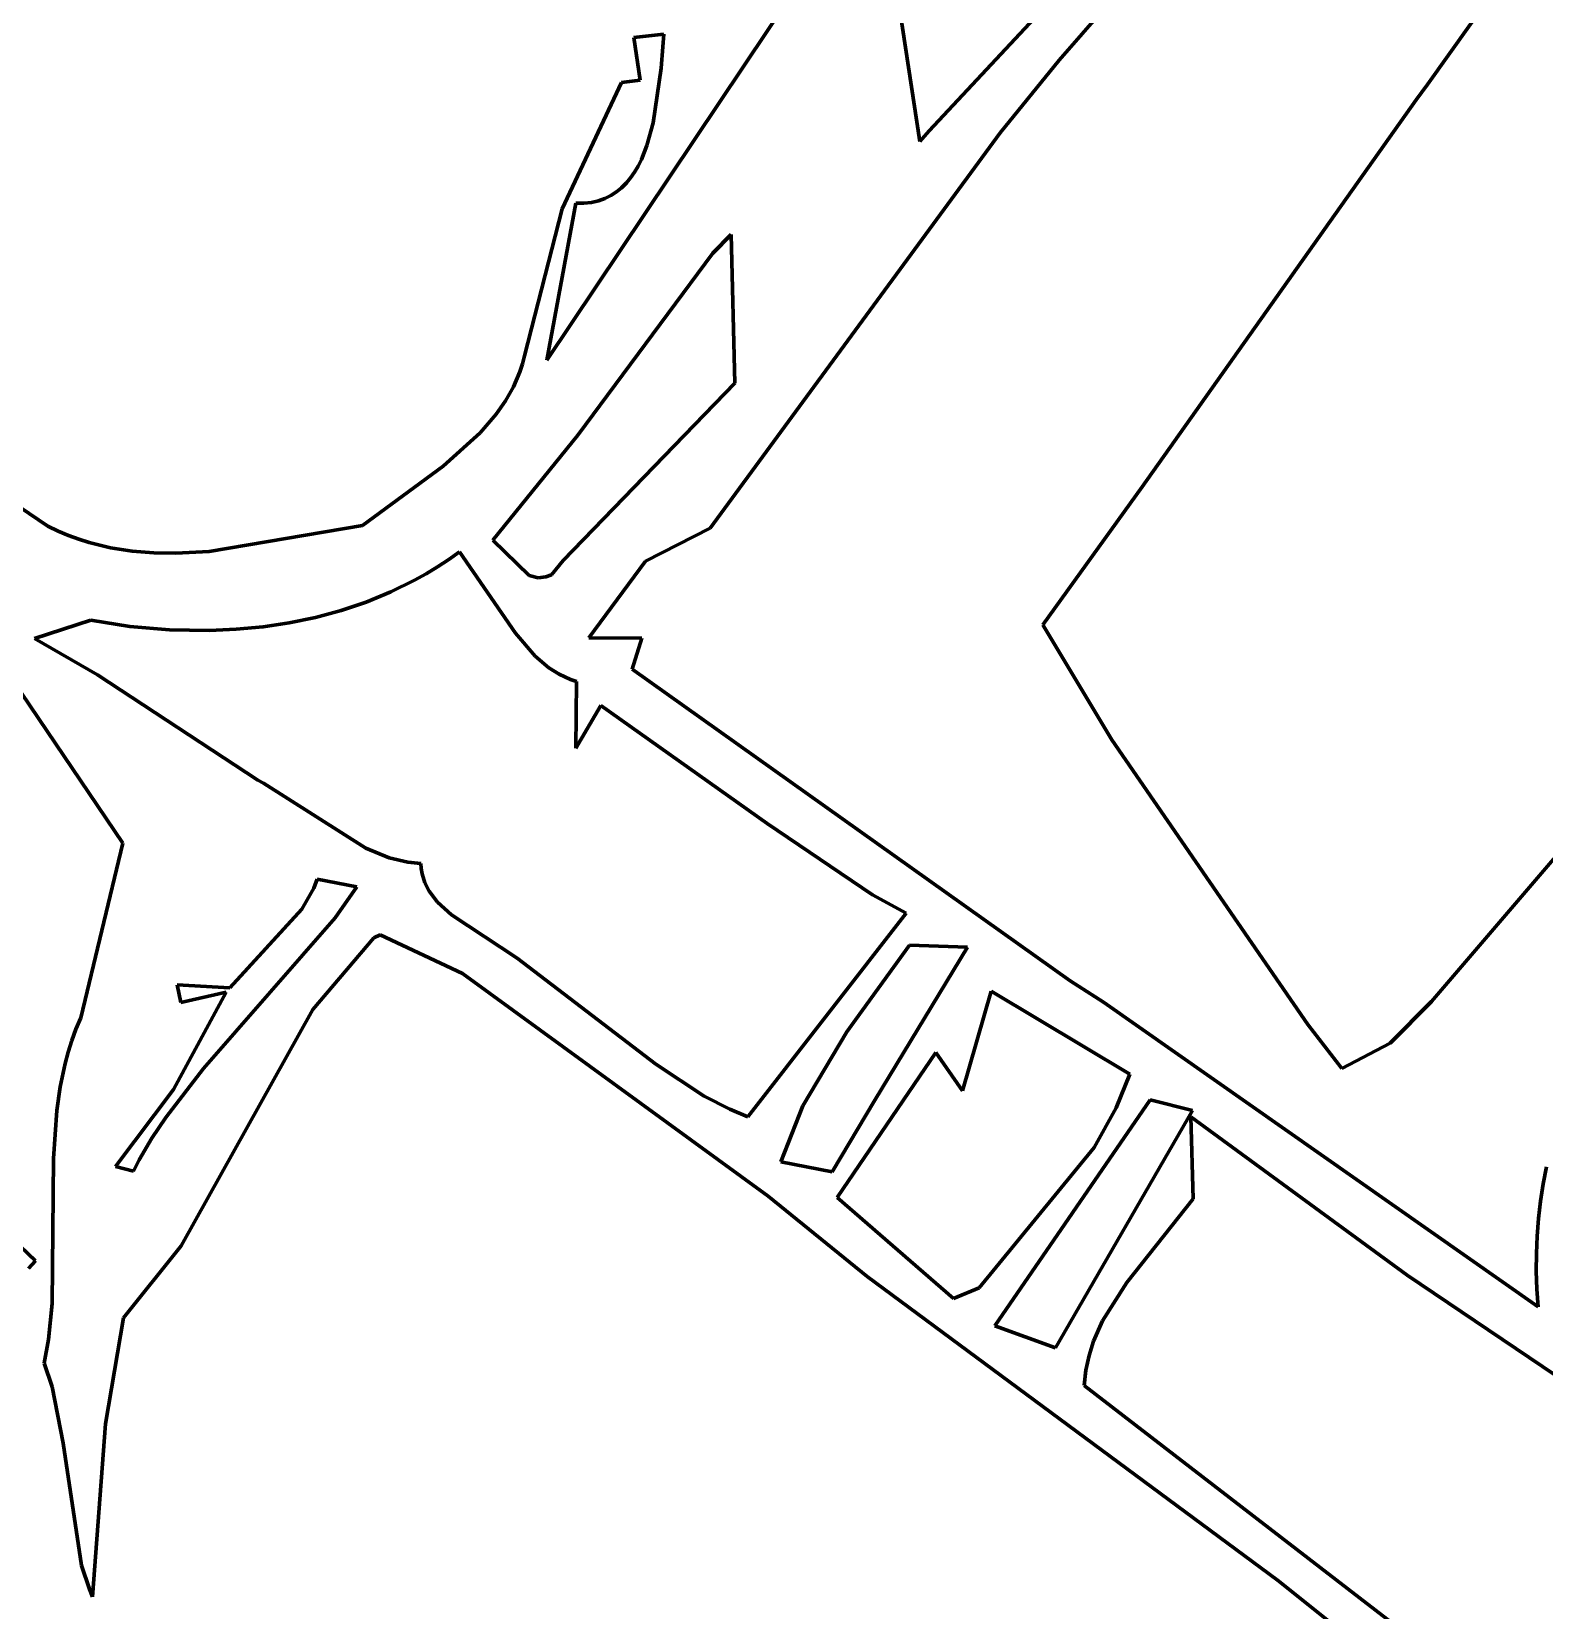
# Model space of a CAD drawing. Header units: millimetres. Extents: x 0 to 11.1, y 0 to 16.2.
# Drawn here: x 5.557 to 6.581, y 8.305 to 9.374 of the extents above; entities that cross this region are included whole.
import ezdxf

# ---------------------------------------------------------------- set-up
doc = ezdxf.new("R2010")
doc.units = ezdxf.units.MM
doc.layers.add('color#0b0b0bff', color=7, linetype='CONTINUOUS', lineweight=100)
doc.layers.add('color#ffffffff', color=7, linetype='CONTINUOUS', lineweight=100)

msp = doc.modelspace()

# ---------------------------------------------------------------- linework, layer by layer
at = {"layer": 'color#0b0b0bff'}
for p, q in [((6.1646, 9.3068), (6.3469, 9.5019)), ((5.9056, 9.1514), (6.1299, 9.4865)), ((6.5022, 9.3382), (6.5772, 9.4438)), ((6.1405, 9.4155), (6.1584, 9.2995)), ((6.2839, 9.3902), (6.2526, 9.3545)), ((5.9646, 9.37), (5.9849, 9.3723)), ((5.9689, 9.341), (5.9646, 9.37)), ((5.9849, 9.3723), (5.9842, 9.3637)), ((5.9842, 9.3637), (5.983, 9.3491)), ((5.983, 9.3491), (5.9777, 9.3121)), ((6.2526, 9.3545), (6.2128, 9.3054)), ((5.916, 9.2538), (5.9562, 9.3395)), ((5.9562, 9.3395), (5.9689, 9.341)), ((6.4945, 9.3278), (6.5022, 9.3382)), ((6.309, 9.0656), (6.4945, 9.3278)), ((5.9777, 9.3121), (5.9734, 9.2968)), ((6.2128, 9.3054), (6.0163, 9.0377)), ((6.1584, 9.2995), (6.1646, 9.3068)), ((5.9734, 9.2968), (5.9697, 9.2873)), ((5.9675, 9.2829), (5.9651, 9.2788)), ((5.9697, 9.2873), (5.9675, 9.2829)), ((5.9595, 9.2714), (5.9563, 9.2681)), ((5.9624, 9.2749), (5.9595, 9.2714)), ((5.9651, 9.2788), (5.9624, 9.2749)), ((5.945, 9.2609), (5.9406, 9.2593)), ((5.9491, 9.2629), (5.945, 9.2609)), ((5.9529, 9.2653), (5.9491, 9.2629)), ((5.9563, 9.2681), (5.9529, 9.2653)), ((5.8906, 9.1543), (5.916, 9.2538)), ((5.9252, 9.2577), (5.9056, 9.1514)), ((5.9307, 9.2577), (5.9252, 9.2577)), ((5.9358, 9.2583), (5.9307, 9.2577)), ((5.9406, 9.2593), (5.9358, 9.2583)), ((6.0306, 9.2365), (6.0181, 9.2238)), ((6.0331, 9.1358), (6.0306, 9.2365)), ((6.0181, 9.2238), (5.9266, 9.1005)), ((5.8891, 9.1489), (5.8906, 9.1543)), ((5.883, 9.1334), (5.8873, 9.1436)), ((5.8873, 9.1436), (5.8891, 9.1489)), ((5.8776, 9.1239), (5.883, 9.1334)), ((5.9166, 9.0157), (6.0331, 9.1358)), ((5.443, 9.1232), (5.5677, 9.039)), ((5.8714, 9.1148), (5.8776, 9.1239)), ((5.8606, 9.1022), (5.8714, 9.1148)), ((5.8354, 9.0795), (5.8606, 9.1022)), ((5.9266, 9.1005), (5.869, 9.0296)), ((5.7808, 9.0395), (5.8354, 9.0795)), ((6.2415, 8.9722), (6.309, 9.0656)), ((5.5677, 9.039), (5.5746, 9.0356)), ((5.6769, 9.0219), (5.7808, 9.0395)), ((6.0163, 9.0377), (5.9724, 9.0152)), ((5.5746, 9.0356), (5.5816, 9.0327)), ((5.5816, 9.0327), (5.5886, 9.0301)), ((5.5886, 9.0301), (5.5957, 9.0279)), ((5.5957, 9.0279), (5.6029, 9.026)), ((5.6029, 9.026), (5.6101, 9.0244)), ((5.869, 9.0296), (5.8936, 9.0055)), ((5.6101, 9.0244), (5.6248, 9.0221)), ((5.6248, 9.0221), (5.6395, 9.0209)), ((5.6395, 9.0209), (5.6544, 9.0207)), ((5.6544, 9.0207), (5.6769, 9.0219)), ((5.8392, 9.0164), (5.8316, 9.0114)), ((5.8466, 9.0217), (5.8392, 9.0164)), ((5.8845, 8.9665), (5.8466, 9.0217)), ((5.9087, 9.0061), (5.9166, 9.0157)), ((5.9724, 9.0152), (5.9342, 8.9633)), ((5.8239, 9.0068), (5.8161, 9.0024)), ((5.8316, 9.0114), (5.8239, 9.0068)), ((5.8936, 9.0055), (5.8998, 9.004)), ((5.8998, 9.004), (5.9049, 9.0046)), ((5.9049, 9.0046), (5.9087, 9.0061)), ((5.7999, 8.9945), (5.7833, 8.9876)), ((5.8161, 9.0024), (5.7999, 8.9945)), ((5.7833, 8.9876), (5.7663, 8.9819)), ((5.5967, 8.9753), (5.5587, 8.9629)), ((5.6232, 8.9711), (5.5967, 8.9753)), ((5.7312, 8.9735), (5.7134, 8.9708)), ((5.7489, 8.9772), (5.7312, 8.9735)), ((5.7663, 8.9819), (5.7489, 8.9772)), ((6.2883, 8.8942), (6.2415, 8.9722)), ((5.5587, 8.9629), (5.6014, 8.9382)), ((5.6501, 8.9687), (5.6232, 8.9711)), ((5.6772, 8.9682), (5.6501, 8.9687)), ((5.6953, 8.9691), (5.6772, 8.9682)), ((5.7134, 8.9708), (5.6953, 8.9691)), ((5.8977, 8.9509), (5.8845, 8.9665)), ((5.9342, 8.9633), (5.97, 8.9631)), ((5.97, 8.9631), (5.9635, 8.9422)), ((5.907, 8.943), (5.8977, 8.9509)), ((5.9139, 8.9387), (5.907, 8.943)), ((5.9635, 8.9422), (6.2602, 8.7311)), ((5.6185, 8.8242), (5.5442, 8.9343)), ((5.6014, 8.9382), (5.71, 8.8669)), ((5.9216, 8.9351), (5.9139, 8.9387)), ((5.9257, 8.9337), (5.9216, 8.9351)), ((5.9253, 8.8886), (5.9257, 8.9337)), ((5.9422, 8.9174), (5.9253, 8.8886)), ((6.0549, 8.8377), (5.9422, 8.9174)), ((6.4212, 8.7014), (6.2883, 8.8942)), ((5.71, 8.8669), (5.7138, 8.865)), ((5.7138, 8.865), (5.783, 8.8208)), ((6.6344, 8.8683), (6.5049, 8.7171)), ((6.1262, 8.7893), (6.0549, 8.8377)), ((5.5899, 8.706), (5.6185, 8.8242)), ((5.783, 8.8208), (5.7988, 8.8144)), ((5.7988, 8.8144), (5.8114, 8.8115)), ((5.8114, 8.8115), (5.8203, 8.8106)), ((5.8203, 8.8106), (5.8206, 8.807)), ((5.8206, 8.807), (5.8212, 8.8036)), ((5.8212, 8.8036), (5.8231, 8.7974)), ((5.7479, 8.7937), (5.7398, 8.7795)), ((5.7501, 8.8), (5.7479, 8.7937)), ((5.777, 8.7946), (5.7501, 8.8)), ((5.7623, 8.7738), (5.777, 8.7946)), ((5.8231, 8.7974), (5.8259, 8.7917)), ((5.8259, 8.7917), (5.8315, 8.7842)), ((5.7398, 8.7795), (5.691, 8.7262)), ((5.8315, 8.7842), (5.841, 8.7757)), ((6.149, 8.7769), (6.1262, 8.7893)), ((5.6732, 8.6717), (5.7623, 8.7738)), ((5.841, 8.7757), (5.8856, 8.7464)), ((6.0419, 8.639), (6.149, 8.7769)), ((5.7884, 8.7601), (5.7471, 8.7117)), ((5.7928, 8.7622), (5.7884, 8.7601)), ((5.8486, 8.736), (5.7928, 8.7622)), ((6.1513, 8.7552), (6.1089, 8.6964)), ((6.1278, 8.6501), (6.1906, 8.7539)), ((6.1906, 8.7539), (6.1513, 8.7552)), ((5.8856, 8.7464), (5.9795, 8.6745)), ((5.691, 8.7262), (5.6553, 8.7284)), ((5.6553, 8.7284), (5.6578, 8.7164)), ((6.0555, 8.5852), (5.8486, 8.736)), ((6.2602, 8.7311), (6.2826, 8.7166)), ((5.6885, 8.7233), (5.6527, 8.6575)), ((5.6578, 8.7164), (5.6885, 8.7233)), ((6.2067, 8.7241), (6.1872, 8.6565)), ((6.3005, 8.6679), (6.2067, 8.7241)), ((6.2826, 8.7166), (6.5772, 8.5102)), ((6.5049, 8.7171), (6.4769, 8.6888)), ((5.5867, 8.6984), (5.5899, 8.706)), ((5.7471, 8.7117), (5.658, 8.5516)), ((5.5838, 8.6906), (5.5867, 8.6984)), ((6.1089, 8.6964), (6.0791, 8.6464)), ((6.4441, 8.6717), (6.4212, 8.7014)), ((5.5814, 8.6828), (5.5838, 8.6906)), ((6.4769, 8.6888), (6.4441, 8.6717)), ((5.5759, 8.6592), (5.5793, 8.675)), ((5.5793, 8.675), (5.5814, 8.6828)), ((5.9795, 8.6745), (6.0122, 8.6529)), ((6.1692, 8.6825), (6.1022, 8.5843)), ((6.1872, 8.6565), (6.1692, 8.6825)), ((5.6475, 8.6384), (5.6732, 8.6717)), ((6.2912, 8.645), (6.3005, 8.6679)), ((5.5737, 8.6432), (5.5759, 8.6592)), ((5.6527, 8.6575), (5.6135, 8.6052)), ((6.0122, 8.6529), (6.0297, 8.644)), ((5.5716, 8.6108), (5.5737, 8.6432)), ((6.0297, 8.644), (6.0419, 8.639)), ((6.0791, 8.6464), (6.0641, 8.6085)), ((6.099, 8.6016), (6.1278, 8.6501)), ((6.3144, 8.6505), (6.209, 8.4973)), ((6.2503, 8.4825), (6.3431, 8.6433)), ((6.2764, 8.6181), (6.2912, 8.645)), ((6.3431, 8.6433), (6.3144, 8.6505)), ((5.6381, 8.6244), (5.6475, 8.6384)), ((6.3418, 8.6389), (6.3435, 8.5834)), ((6.4884, 8.5317), (6.3418, 8.6389)), ((5.6296, 8.6098), (5.6381, 8.6244)), ((5.5705, 8.5124), (5.5716, 8.6108)), ((5.6256, 8.6022), (5.6296, 8.6098)), ((6.0641, 8.6085), (6.099, 8.6016)), ((6.1984, 8.523), (6.2764, 8.6181)), ((5.6135, 8.6052), (5.6256, 8.6022)), ((6.5805, 8.5935), (6.5827, 8.6051)), ((6.5787, 8.5818), (6.5805, 8.5935)), ((6.1226, 8.5307), (6.0555, 8.5852)), ((6.1022, 8.5843), (6.1811, 8.5159)), ((6.3435, 8.5834), (6.2985, 8.5268)), ((6.5773, 8.57), (6.5787, 8.5818)), ((6.5764, 8.5582), (6.5773, 8.57)), ((5.5389, 8.5607), (5.5592, 8.5413)), ((6.5759, 8.5463), (6.5764, 8.5582)), ((5.658, 8.5516), (5.619, 8.5027)), ((6.5758, 8.5343), (6.5759, 8.5463)), ((5.5592, 8.5413), (5.5546, 8.5362)), ((6.5763, 8.5223), (6.5758, 8.5343)), ((6.4005, 8.3252), (6.1226, 8.5307)), ((6.1811, 8.5159), (6.1984, 8.523)), ((6.2985, 8.5268), (6.2821, 8.5008)), ((6.7368, 8.3638), (6.4884, 8.5317)), ((5.568, 8.4881), (5.5705, 8.5124)), ((6.5772, 8.5102), (6.5763, 8.5223)), ((5.619, 8.5027), (5.6067, 8.431)), ((6.209, 8.4973), (6.2503, 8.4825)), ((6.2821, 8.5008), (6.276, 8.4869)), ((5.5651, 8.472), (5.568, 8.4881)), ((6.276, 8.4869), (6.2729, 8.4773)), ((5.5706, 8.4561), (5.5651, 8.472)), ((6.2729, 8.4773), (6.2707, 8.4673)), ((6.2707, 8.4673), (6.2695, 8.457)), ((5.5781, 8.418), (5.5706, 8.4561)), ((6.2695, 8.457), (6.507, 8.274)), ((5.6067, 8.431), (5.598, 8.3138)), ((5.5905, 8.3351), (5.5781, 8.418)), ((5.5959, 8.319), (5.5905, 8.3351)), ((6.4545, 8.282), (6.4005, 8.3252)), ((5.598, 8.3138), (5.5959, 8.319))]:
    msp.add_line(p, q, dxfattribs=at)
at = {"layer": 'color#ffffffff'}
for p, q in [((6.3469, 9.5019), (6.1646, 9.3068)), ((6.1299, 9.4865), (5.9056, 9.1514)), ((6.5772, 9.4438), (6.5022, 9.3382)), ((6.1584, 9.2995), (6.1405, 9.4155)), ((6.2526, 9.3545), (6.2839, 9.3902)), ((5.9849, 9.3723), (5.9646, 9.37)), ((5.9646, 9.37), (5.9689, 9.341)), ((5.9842, 9.3637), (5.9849, 9.3723)), ((5.983, 9.3491), (5.9842, 9.3637)), ((5.9777, 9.3121), (5.983, 9.3491)), ((6.2128, 9.3054), (6.2526, 9.3545)), ((5.9562, 9.3395), (5.916, 9.2538)), ((5.9689, 9.341), (5.9562, 9.3395)), ((6.5022, 9.3382), (6.4945, 9.3278)), ((6.4945, 9.3278), (6.309, 9.0656)), ((5.9734, 9.2968), (5.9777, 9.3121)), ((6.0163, 9.0377), (6.2128, 9.3054)), ((6.1646, 9.3068), (6.1584, 9.2995)), ((5.9697, 9.2873), (5.9734, 9.2968)), ((5.9651, 9.2788), (5.9675, 9.2829)), ((5.9675, 9.2829), (5.9697, 9.2873)), ((5.9563, 9.2681), (5.9595, 9.2714)), ((5.9595, 9.2714), (5.9624, 9.2749)), ((5.9624, 9.2749), (5.9651, 9.2788)), ((5.9406, 9.2593), (5.945, 9.2609)), ((5.945, 9.2609), (5.9491, 9.2629)), ((5.9491, 9.2629), (5.9529, 9.2653)), ((5.9529, 9.2653), (5.9563, 9.2681)), ((5.916, 9.2538), (5.8906, 9.1543)), ((5.9056, 9.1514), (5.9252, 9.2577)), ((5.9252, 9.2577), (5.9307, 9.2577)), ((5.9307, 9.2577), (5.9358, 9.2583)), ((5.9358, 9.2583), (5.9406, 9.2593)), ((6.0181, 9.2238), (6.0306, 9.2365)), ((6.0306, 9.2365), (6.0331, 9.1358)), ((5.9266, 9.1005), (6.0181, 9.2238)), ((5.8906, 9.1543), (5.8891, 9.1489)), ((5.8873, 9.1436), (5.883, 9.1334)), ((5.8891, 9.1489), (5.8873, 9.1436)), ((5.883, 9.1334), (5.8776, 9.1239)), ((6.0331, 9.1358), (5.9166, 9.0157)), ((5.5677, 9.039), (5.443, 9.1232)), ((5.8776, 9.1239), (5.8714, 9.1148)), ((5.8714, 9.1148), (5.8606, 9.1022)), ((5.8606, 9.1022), (5.8354, 9.0795)), ((5.869, 9.0296), (5.9266, 9.1005)), ((5.8354, 9.0795), (5.7808, 9.0395)), ((6.309, 9.0656), (6.2415, 8.9722)), ((5.5746, 9.0356), (5.5677, 9.039)), ((5.7808, 9.0395), (5.6769, 9.0219)), ((5.9724, 9.0152), (6.0163, 9.0377)), ((5.5816, 9.0327), (5.5746, 9.0356)), ((5.5886, 9.0301), (5.5816, 9.0327)), ((5.5957, 9.0279), (5.5886, 9.0301)), ((5.6029, 9.026), (5.5957, 9.0279)), ((5.6101, 9.0244), (5.6029, 9.026)), ((5.8936, 9.0055), (5.869, 9.0296)), ((5.6248, 9.0221), (5.6101, 9.0244)), ((5.6395, 9.0209), (5.6248, 9.0221)), ((5.6544, 9.0207), (5.6395, 9.0209)), ((5.6769, 9.0219), (5.6544, 9.0207)), ((5.8316, 9.0114), (5.8392, 9.0164)), ((5.8392, 9.0164), (5.8466, 9.0217)), ((5.8466, 9.0217), (5.8845, 8.9665)), ((5.9166, 9.0157), (5.9087, 9.0061)), ((5.9342, 8.9633), (5.9724, 9.0152)), ((5.8161, 9.0024), (5.8239, 9.0068)), ((5.8239, 9.0068), (5.8316, 9.0114)), ((5.8998, 9.004), (5.8936, 9.0055)), ((5.9049, 9.0046), (5.8998, 9.004)), ((5.9087, 9.0061), (5.9049, 9.0046)), ((5.7833, 8.9876), (5.7999, 8.9945)), ((5.7999, 8.9945), (5.8161, 9.0024)), ((5.7663, 8.9819), (5.7833, 8.9876)), ((5.5587, 8.9629), (5.5967, 8.9753)), ((5.5967, 8.9753), (5.6232, 8.9711)), ((5.7134, 8.9708), (5.7312, 8.9735)), ((5.7312, 8.9735), (5.7489, 8.9772)), ((5.7489, 8.9772), (5.7663, 8.9819)), ((6.2415, 8.9722), (6.2883, 8.8942)), ((5.6014, 8.9382), (5.5587, 8.9629)), ((5.6232, 8.9711), (5.6501, 8.9687)), ((5.6501, 8.9687), (5.6772, 8.9682)), ((5.6772, 8.9682), (5.6953, 8.9691)), ((5.6953, 8.9691), (5.7134, 8.9708)), ((5.8845, 8.9665), (5.8977, 8.9509)), ((5.97, 8.9631), (5.9342, 8.9633)), ((5.9635, 8.9422), (5.97, 8.9631)), ((5.8977, 8.9509), (5.907, 8.943)), ((5.907, 8.943), (5.9139, 8.9387)), ((6.2602, 8.7311), (5.9635, 8.9422)), ((5.5442, 8.9343), (5.6185, 8.8242)), ((5.71, 8.8669), (5.6014, 8.9382)), ((5.9139, 8.9387), (5.9216, 8.9351)), ((5.9216, 8.9351), (5.9257, 8.9337)), ((5.9257, 8.9337), (5.9253, 8.8886)), ((5.9253, 8.8886), (5.9422, 8.9174)), ((5.9422, 8.9174), (6.0549, 8.8377)), ((6.2883, 8.8942), (6.4212, 8.7014)), ((5.7138, 8.865), (5.71, 8.8669)), ((5.783, 8.8208), (5.7138, 8.865)), ((6.5049, 8.7171), (6.6344, 8.8683)), ((6.0549, 8.8377), (6.1262, 8.7893)), ((5.6185, 8.8242), (5.5899, 8.706)), ((5.7988, 8.8144), (5.783, 8.8208)), ((5.8114, 8.8115), (5.7988, 8.8144)), ((5.8203, 8.8106), (5.8114, 8.8115)), ((5.8206, 8.807), (5.8203, 8.8106)), ((5.8212, 8.8036), (5.8206, 8.807)), ((5.8231, 8.7974), (5.8212, 8.8036)), ((5.7398, 8.7795), (5.7479, 8.7937)), ((5.7479, 8.7937), (5.7501, 8.8)), ((5.7501, 8.8), (5.777, 8.7946)), ((5.777, 8.7946), (5.7623, 8.7738)), ((5.8259, 8.7917), (5.8231, 8.7974)), ((5.8315, 8.7842), (5.8259, 8.7917)), ((5.691, 8.7262), (5.7398, 8.7795)), ((5.841, 8.7757), (5.8315, 8.7842)), ((6.1262, 8.7893), (6.149, 8.7769)), ((5.7623, 8.7738), (5.6732, 8.6717)), ((5.8856, 8.7464), (5.841, 8.7757)), ((6.149, 8.7769), (6.0419, 8.639)), ((5.7471, 8.7117), (5.7884, 8.7601)), ((5.7884, 8.7601), (5.7928, 8.7622)), ((5.7928, 8.7622), (5.8486, 8.736)), ((6.1089, 8.6964), (6.1513, 8.7552)), ((6.1906, 8.7539), (6.1278, 8.6501)), ((6.1513, 8.7552), (6.1906, 8.7539)), ((5.9795, 8.6745), (5.8856, 8.7464)), ((5.6578, 8.7164), (5.6553, 8.7284)), ((5.6553, 8.7284), (5.691, 8.7262)), ((5.8486, 8.736), (6.0555, 8.5852)), ((6.2826, 8.7166), (6.2602, 8.7311)), ((5.6527, 8.6575), (5.6885, 8.7233)), ((5.6885, 8.7233), (5.6578, 8.7164)), ((6.1872, 8.6565), (6.2067, 8.7241)), ((6.2067, 8.7241), (6.3005, 8.6679)), ((6.5772, 8.5102), (6.2826, 8.7166)), ((6.4769, 8.6888), (6.5049, 8.7171)), ((5.5899, 8.706), (5.5867, 8.6984)), ((5.658, 8.5516), (5.7471, 8.7117)), ((5.5867, 8.6984), (5.5838, 8.6906)), ((6.0791, 8.6464), (6.1089, 8.6964)), ((6.4212, 8.7014), (6.4441, 8.6717)), ((5.5838, 8.6906), (5.5814, 8.6828)), ((6.4441, 8.6717), (6.4769, 8.6888)), ((5.5793, 8.675), (5.5759, 8.6592)), ((5.5814, 8.6828), (5.5793, 8.675)), ((6.0122, 8.6529), (5.9795, 8.6745)), ((6.1022, 8.5843), (6.1692, 8.6825)), ((6.1692, 8.6825), (6.1872, 8.6565)), ((5.6732, 8.6717), (5.6475, 8.6384)), ((6.3005, 8.6679), (6.2912, 8.645)), ((5.5759, 8.6592), (5.5737, 8.6432)), ((5.6135, 8.6052), (5.6527, 8.6575)), ((6.0297, 8.644), (6.0122, 8.6529)), ((5.5737, 8.6432), (5.5716, 8.6108)), ((6.0419, 8.639), (6.0297, 8.644)), ((6.0641, 8.6085), (6.0791, 8.6464)), ((6.1278, 8.6501), (6.099, 8.6016)), ((6.209, 8.4973), (6.3144, 8.6505)), ((6.3431, 8.6433), (6.2503, 8.4825)), ((6.2912, 8.645), (6.2764, 8.6181)), ((6.3144, 8.6505), (6.3431, 8.6433)), ((5.6475, 8.6384), (5.6381, 8.6244)), ((6.3418, 8.6389), (6.4884, 8.5317)), ((6.3435, 8.5834), (6.3418, 8.6389)), ((5.6381, 8.6244), (5.6296, 8.6098)), ((5.5716, 8.6108), (5.5705, 8.5124)), ((5.6296, 8.6098), (5.6256, 8.6022)), ((6.099, 8.6016), (6.0641, 8.6085)), ((6.2764, 8.6181), (6.1984, 8.523)), ((5.6256, 8.6022), (5.6135, 8.6052)), ((6.5827, 8.6051), (6.5805, 8.5935)), ((6.5805, 8.5935), (6.5787, 8.5818)), ((6.0555, 8.5852), (6.1226, 8.5307)), ((6.1811, 8.5159), (6.1022, 8.5843)), ((6.2985, 8.5268), (6.3435, 8.5834)), ((6.5787, 8.5818), (6.5773, 8.57)), ((6.5773, 8.57), (6.5764, 8.5582)), ((5.5592, 8.5413), (5.5389, 8.5607)), ((6.5764, 8.5582), (6.5759, 8.5463)), ((5.619, 8.5027), (5.658, 8.5516)), ((6.5759, 8.5463), (6.5758, 8.5343)), ((5.5546, 8.5362), (5.5592, 8.5413)), ((6.5758, 8.5343), (6.5763, 8.5223)), ((6.1226, 8.5307), (6.4005, 8.3252)), ((6.1984, 8.523), (6.1811, 8.5159)), ((6.2821, 8.5008), (6.2985, 8.5268)), ((6.4884, 8.5317), (6.7368, 8.3638)), ((5.5705, 8.5124), (5.568, 8.4881)), ((6.5763, 8.5223), (6.5772, 8.5102)), ((5.6067, 8.431), (5.619, 8.5027)), ((6.2503, 8.4825), (6.209, 8.4973)), ((6.276, 8.4869), (6.2821, 8.5008)), ((5.568, 8.4881), (5.5651, 8.472)), ((6.2729, 8.4773), (6.276, 8.4869)), ((5.5651, 8.472), (5.5706, 8.4561)), ((6.2707, 8.4673), (6.2729, 8.4773)), ((6.2695, 8.457), (6.2707, 8.4673)), ((5.5706, 8.4561), (5.5781, 8.418)), ((6.507, 8.274), (6.2695, 8.457)), ((5.598, 8.3138), (5.6067, 8.431)), ((5.5781, 8.418), (5.5905, 8.3351)), ((5.5905, 8.3351), (5.5959, 8.319)), ((6.4005, 8.3252), (6.4545, 8.282)), ((5.5959, 8.319), (5.598, 8.3138))]:
    msp.add_line(p, q, dxfattribs=at)

doc.saveas('drawing.dxf')
